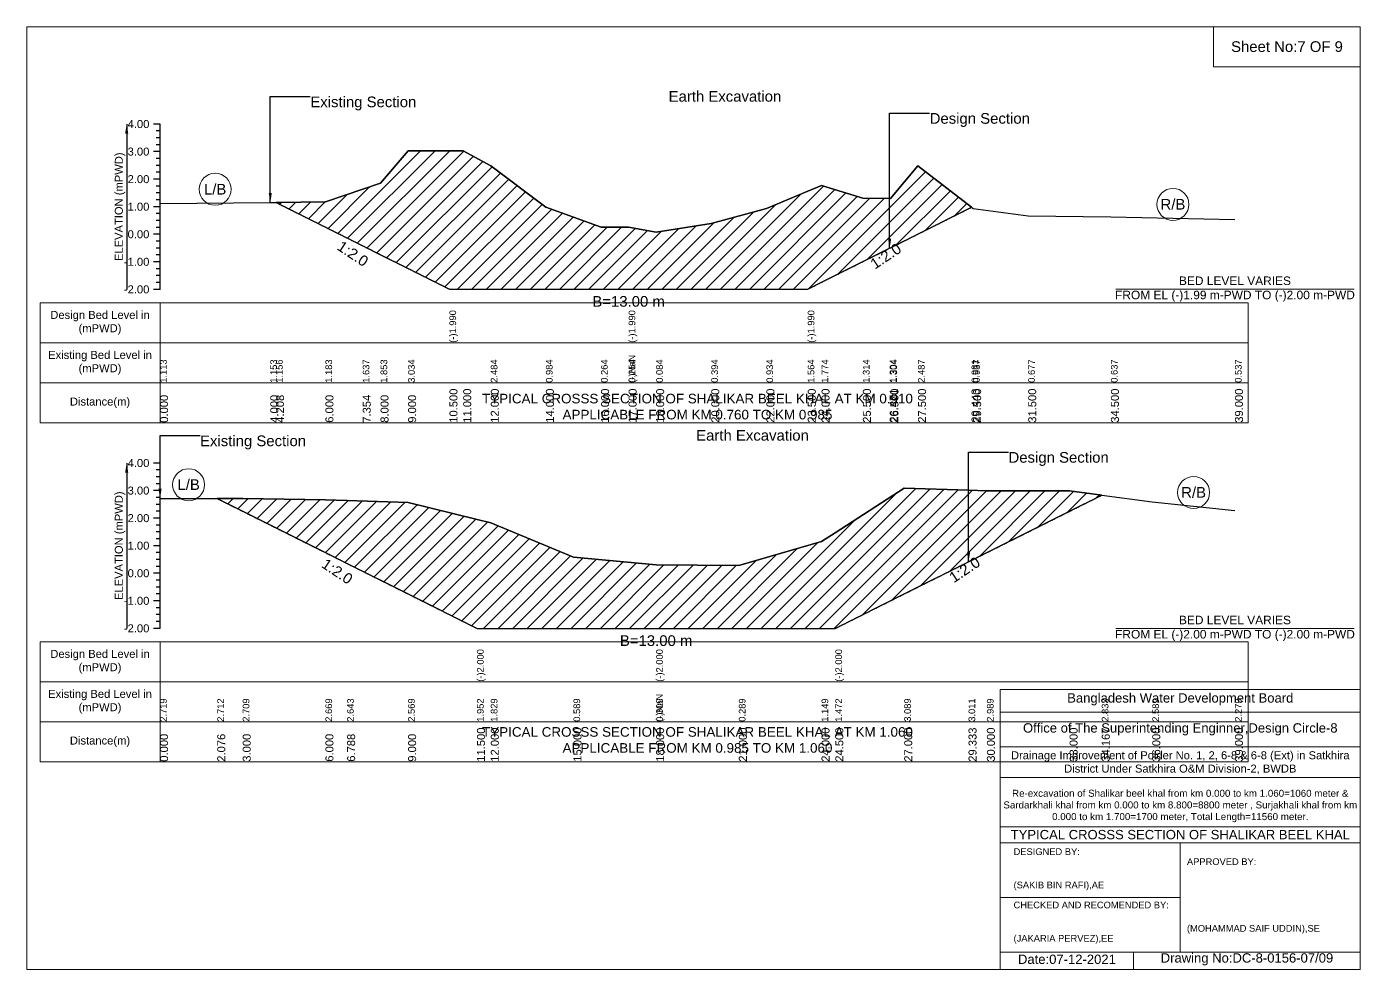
# Model space of a CAD drawing. Header units: inches. Extents: x 93000 to 506000, y -4242 to 0.
# Drawn here: x 390000 to 396000, y -4242 to 0 of the extents above; entities that cross this region are included whole.
import ezdxf

# ---------------------------------------------------------------- set-up
doc = ezdxf.new("R2010")
doc.units = ezdxf.units.IN
doc.header["$LTSCALE"] = 7
doc.header["$MEASUREMENT"] = 0
doc.linetypes.add('DASHED', pattern=[0.75, 0.5, -0.25])
for name, color, linetype, lineweight in [('Cross section Data Border', 7, 'Continuous', 9), ('Cross Section Labels', 7, 'Continuous', 9), ('Design_Bed_Level for Xsection', 7, 'DASHED', 25), ('Existing_Bed_Level for Xsection', 7, 'Continuous', 25), ('Long Section Labels', 7, 'Continuous', 9)]:
    doc.layers.add(name, color=color, linetype=linetype, lineweight=lineweight)
doc.styles.get("Standard").update_dxf_attribs({"font": 'arial.ttf'})
doc.dimstyles.get("Standard").update_dxf_attribs({"dimtxt": 0.18, "dimasz": 0.18, "dimexe": 0.18, "dimexo": 0.0625, "dimgap": 0.09, "dimtad": 0, "dimtih": 1, "dimtoh": 1, "dimdec": 4, "dimzin": 0, "dimdsep": 46, "dimtxsty": 'Standard', "dimcen": 0.09, "dimadec": 0, "dimazin": 0, "dimtfac": 1, "dimtdec": 4, "dimtofl": 0, "dimtmove": 0, "dimatfit": 3, "dimfxl": 1, "dimtolj": 1, "dimtzin": 0, "dimarcsym": 0})

msp = doc.modelspace()

# ---------------------------------------------------------------- hatches: boundary and pattern name
at = {"layer": 'Existing_Bed_Level for Xsection'}
h = msp.add_hatch(dxfattribs=at)
h.set_pattern_fill('ANSI31', color=256, scale=372, style=0)
h.paths.add_polyline_path([(391121.8, -791.1), (391344, -902.2), (391511.9, -986.1), (391592, -1026.2), (391716, -1088.2), (391902, -1181.2), (391964, -1181.2), (392088, -1181.2), (392336, -1181.2), (392584, -1181.2), (392708, -1181.2), (392832, -1181.2), (393080, -1181.2), (393328, -1181.2), (393514, -1181.2), (393576, -1150.2), (393762, -1057.2), (393882.5, -997), (393886, -995.2), (394010, -933.2), (394250.9, -812.7), (394010, -626), (393886, -772.7), (393882.5, -772.7), (393762, -771.5), (393576, -714.4), (393514, -740.5), (393328, -818.6), (393080, -885.6), (392832, -924), (392708, -902.9), (392584, -901.7), (392336, -812.4), (392088, -626.4), (391964, -558.2), (391902, -558.2), (391716, -558.2), (391592, -704.6), (391511.9, -731.5), (391344, -787.7)])
h = msp.add_hatch(dxfattribs=at)
h.set_pattern_fill('ANSI31', color=256, scale=372, style=0)
h.paths.add_polyline_path([(390857.4, -2123.5), (390972, -2180.8), (391344, -2366.8), (391441.7, -2415.7), (391716, -2552.8), (392026, -2707.8), (392088, -2707.8), (392460, -2707.8), (392832, -2707.8), (393204, -2707.8), (393576, -2707.8), (393638, -2707.8), (393948, -2552.8), (394237.3, -2408.2), (394320, -2366.8), (394692, -2180.8), (394836.7, -2108.5), (394692, -2089.2), (394320, -2089.2), (394237.3, -2086.4), (393948, -2076.8), (393638, -2277.3), (393576, -2317.4), (393204, -2424), (392832, -2421.5), (392460, -2386.8), (392088, -2233), (392026, -2217.7), (391716, -2141.3), (391441.7, -2132.1), (391344, -2128.9), (390972, -2123.9)])

# ---------------------------------------------------------------- linework, layer by layer
at = {"layer": 'Cross section Data Border'}
for points in [[(390000, 0), (396000, 0), (396000, -4242), (390000, -4242)], [(395340, 0), (396000, 0), (396000, -180), (395340, -180)], [(390060, -1242.4), (395496, -1242.4), (395496, -1782.4), (390060, -1782.4)], [(390060, -2767.8), (395496, -2767.8), (395496, -3307.8), (390060, -3307.8)]]:
    msp.add_lwpolyline(points, close=True, dxfattribs=at)
for points in [[(390600, -1242.4), (390600, -1782.4)], [(390060, -1422.4), (395496, -1422.4)], [(390060, -1602.4), (395496, -1602.4)], [(390600, -2767.8), (390600, -3307.8)], [(390060, -2947.8), (395496, -2947.8)], [(394380, -4242), (394380, -2982), (396000, -2982)], [(394380, -3084), (396000, -3084)], [(390060, -3127.8), (395496, -3127.8)], [(394380, -3240), (396000, -3240)], [(394380, -3378), (396000, -3378)], [(394380, -3600), (396000, -3600)], [(394380, -3672), (396000, -3672)], [(395190, -3672), (395190, -4164)], [(394380, -3918), (395190, -3918)], [(394380, -4164), (396000, -4164)], [(394980, -4164), (394980, -4242)]]:
    msp.add_lwpolyline(points, dxfattribs=at)
at = {"layer": 'Cross Section Labels'}
for points in [[(394900.2, -1181.2), (395971.8, -1181.2)], [(394900.2, -2707.8), (395971.8, -2707.8)]]:
    msp.add_lwpolyline(points, dxfattribs=at)
for centre in [(390848, -731.9), (395157, -799.6), (390728.7, -2061.1), (395250, -2096)]:
    msp.add_circle(centre, 72, dxfattribs=at)
at = {"layer": 'Design_Bed_Level for Xsection'}
for points in [[(391121.8, -791.1), (391511.9, -986.1), (391902, -1181.2), (392708, -1181.2), (393514, -1181.2), (393882.5, -997), (394250.9, -812.7)], [(390857.4, -2123.5), (391441.7, -2415.7), (392026, -2707.8), (392832, -2707.8), (393638, -2707.8), (394237.3, -2408.2), (394836.7, -2108.5)]]:
    msp.add_lwpolyline(points, dxfattribs=at)
at = {"layer": 'Existing_Bed_Level for Xsection'}
for points in [[(390600, -438.4), (390570, -438.4)], [(390600, -469.4), (390582, -469.4)], [(390600, -1182.4), (390600, -1058.4), (390600, -934.4), (390600, -810.4), (390600, -686.4), (390600, -562.4), (390600, -438.4)], [(390600, -500.4), (390582, -500.4)], [(390600, -531.4), (390582, -531.4)], [(390600, -562.4), (390570, -562.4)], [(390600, -593.4), (390582, -593.4)], [(390600, -796.4), (391096, -791.4), (391121.8, -791.1), (391344, -787.7), (391511.9, -731.5), (391592, -704.6), (391716, -558.2), (391902, -558.2), (391902, -558.2), (391964, -558.2), (392088, -626.4), (392336, -812.4), (392584, -901.7), (392708, -902.9), (392708, -902.9), (392832, -924), (393080, -885.6), (393328, -818.6), (393514, -740.5), (393514, -740.5), (393576, -714.4), (393762, -771.5), (393882.5, -772.7), (393886, -772.7), (394010, -626), (394250.9, -812.7), (394258, -818.2), (394506, -850.5), (394878, -855.4), (395436, -867.8)], [(390600, -624.4), (390582, -624.4)], [(390600, -655.4), (390582, -655.4)], [(390600, -686.4), (390570, -686.4)], [(390600, -717.4), (390582, -717.4)], [(390600, -748.4), (390582, -748.4)], [(390600, -779.4), (390582, -779.4)], [(390600, -810.4), (390570, -810.4)], [(390600, -841.4), (390582, -841.4)], [(390600, -872.4), (390582, -872.4)], [(390600, -934.4), (390570, -934.4)], [(390600, -903.4), (390582, -903.4)], [(390600, -965.4), (390582, -965.4)], [(390600, -996.4), (390582, -996.4)], [(390600, -1058.4), (390570, -1058.4)], [(390600, -1027.4), (390582, -1027.4)], [(390600, -1089.4), (390582, -1089.4)], [(390600, -1120.4), (390582, -1120.4)], [(390600, -1182.4), (390570, -1182.4)], [(390600, -1151.4), (390582, -1151.4)], [(390600, -1963.8), (390570, -1963.8)], [(390600, -2707.8), (390600, -2583.8), (390600, -2459.8), (390600, -2335.8), (390600, -2211.8), (390600, -2087.8), (390600, -1963.8)], [(390600, -1994.8), (390582, -1994.8)], [(390600, -2025.8), (390582, -2025.8)], [(390600, -2087.8), (390570, -2087.8)], [(390600, -2056.8), (390582, -2056.8)], [(390600, -2122.7), (390857.4, -2123.5), (390972, -2123.9), (391344, -2128.9), (391441.7, -2132.1), (391716, -2141.3), (392026, -2217.7), (392026, -2217.7), (392088, -2233), (392460, -2386.8), (392832, -2421.5), (392832, -2421.5), (393204, -2424), (393576, -2317.4), (393638, -2277.3), (393638, -2277.3), (393948, -2076.8), (394237.3, -2086.4), (394320, -2089.2), (394692, -2089.2), (394836.7, -2108.5), (395064, -2138.8), (395436, -2177.2)], [(390600, -2118.8), (390582, -2118.8)], [(390600, -2149.8), (390582, -2149.8)], [(390600, -2211.8), (390570, -2211.8)], [(390600, -2180.8), (390582, -2180.8)], [(390600, -2242.8), (390582, -2242.8)], [(390600, -2273.8), (390582, -2273.8)], [(390600, -2335.8), (390570, -2335.8)], [(390600, -2304.8), (390582, -2304.8)], [(390600, -2366.8), (390582, -2366.8)], [(390600, -2397.8), (390582, -2397.8)], [(390600, -2459.8), (390570, -2459.8)], [(390600, -2428.8), (390582, -2428.8)], [(390600, -2490.8), (390582, -2490.8)], [(390600, -2521.8), (390582, -2521.8)], [(390600, -2552.8), (390582, -2552.8)], [(390600, -2583.8), (390570, -2583.8)], [(390600, -2614.8), (390582, -2614.8)], [(390600, -2645.8), (390582, -2645.8)], [(390600, -2676.8), (390582, -2676.8)], [(390600, -2707.8), (390570, -2707.8)]]:
    msp.add_lwpolyline(points, dxfattribs=at)
for points in [[(391121.8, -791.1), (391121.8, -791.1), (391344, -902.2), (391511.9, -986.1), (391592, -1026.2), (391716, -1088.2), (391902, -1181.2), (391902, -1181.2), (391964, -1181.2), (392088, -1181.2), (392336, -1181.2), (392584, -1181.2), (392708, -1181.2), (392708, -1181.2), (392832, -1181.2), (393080, -1181.2), (393328, -1181.2), (393514, -1181.2), (393514, -1181.2), (393576, -1150.2), (393762, -1057.2), (393882.5, -997), (393886, -995.2), (394010, -933.2), (394250.9, -812.7), (394010, -626), (393886, -772.7), (393882.5, -772.7), (393762, -771.5), (393576, -714.4), (393514, -740.5), (393514, -740.5), (393328, -818.6), (393080, -885.6), (392832, -924), (392708, -902.9), (392708, -902.9), (392584, -901.7), (392336, -812.4), (392088, -626.4), (391964, -558.2), (391902, -558.2), (391902, -558.2), (391716, -558.2), (391592, -704.6), (391511.9, -731.5), (391344, -787.7), (391121.8, -791.1)], [(390857.4, -2123.5), (390972, -2180.8), (391344, -2366.8), (391441.7, -2415.7), (391716, -2552.8), (392026, -2707.8), (392026, -2707.8), (392088, -2707.8), (392460, -2707.8), (392832, -2707.8), (392832, -2707.8), (393204, -2707.8), (393576, -2707.8), (393638, -2707.8), (393638, -2707.8), (393948, -2552.8), (394237.3, -2408.2), (394320, -2366.8), (394692, -2180.8), (394836.7, -2108.5), (394836.7, -2108.5), (394836.7, -2108.5), (394692, -2089.2), (394320, -2089.2), (394237.3, -2086.4), (393948, -2076.8), (393638, -2277.3), (393638, -2277.3), (393576, -2317.4), (393204, -2424), (392832, -2421.5), (392832, -2421.5), (392460, -2386.8), (392088, -2233), (392026, -2217.7), (392026, -2217.7), (391716, -2141.3), (391441.7, -2132.1), (391344, -2128.9), (390972, -2123.9)]]:
    msp.add_lwpolyline(points, close=True, dxfattribs=at)

# ---------------------------------------------------------------- texts
at = {"layer": 'Cross section Data Border', "attachment_point": 5}
for s, insert, char_height in [('Sheet No:7 OF 9', (395670, -90), 48), ('Bangladesh Water Development Board', (395190, -3027), 42), ('Office of The Superintending Enginner,Design Circle-8', (395190, -3162), 42)]:
    msp.add_mtext(s, dxfattribs=dict(at, insert=insert, char_height=char_height))
at = {"layer": 'Cross section Data Border'}
for s, insert, char_height, width, attachment_point in [('Design Bed Level in (mPWD)', (390330, -1332.4), 36, 480, 5), ('Existing Bed Level in (mPWD)', (390330, -1512.4), 36, 480, 5), ('Distance(m)', (390330, -1692.4), 36, 480, 5), ('Design Bed Level in (mPWD)', (390330, -2857.8), 36, 480, 5), ('Existing Bed Level in (mPWD)', (390330, -3037.8), 36, 480, 5), ('Distance(m)', (390330, -3217.8), 36, 480, 5), ('Drainage Improvement of Polder No. 1, 2, 6-8 & 6-8 (Ext) in Satkhira District Under Satkhira O&M Division-2, BWDB', (395190, -3312), 36, 1680, 5), ('Re-excavation of Shalikar beel khal from km 0.000 to km 1.060=1060 meter & Sardarkhali khal from km 0.000 to km 8.800=8800 meter , Surjakhali khal from km 0.000 to km 1.700=1700 meter, Total Length=11560 meter.', (395190, -3507), 31.4683, 1620, 5), ('TYPICAL CROSSS SECTION OF SHALIKAR BEEL KHAL', (395190, -3636), 42, 1680, 5), ('DESIGNED BY:^J^J^J(SAKIB BIN RAFI),AE', (394440, -3792), 30, 840, 4), ('APPROVED BY:^J^J^J^J^J^J(MOHAMMAD SAIF UDDIN),SE', (395220, -3912), 30, 840, 4), ('CHECKED AND RECOMENDED BY:^J^J^J(JAKARIA PERVEZ),EE', (394440, -4032), 30, 840, 4), ('Date:07-12-2021', (394680, -4197), 42, 840, 5), ('Drawing No:DC-8-0156-07/09', (395490, -4197), 42, 1320, 5)]:
    msp.add_mtext(s, dxfattribs=dict(at, insert=insert, char_height=char_height, width=width, attachment_point=attachment_point))
at = {"layer": 'Cross Section Labels'}
for s, insert, char_height, attachment_point in [('Earth Excavation', (392888, -289.6), 48, 1), ('Existing Section', (391276, -314.4), 48, 1), ('Design Section', (394062.5, -388.8), 48, 1), ('L/B', (390848, -731.9), 48, 5), ('R/B', (395157, -799.6), 48, 5), ('BED LEVEL VARIES ^JFROM EL (-)1.99 m-PWD TO (-)2.00 m-PWD', (395436, -1181.2), 38.4, 5), ('B=13.00 m', (392708, -1212.2), 48, 2), ('TYPICAL CROSSS SECTION OF SHALIKAR BEEL KHAL AT KM 0.910^JAPPLICABLE FROM KM 0.760 TO KM 0.985', (393018, -1710), 43.2, 5), ('Existing Section', (390780, -1839.8), 48, 1), ('Earth Excavation', (393012, -1815), 48, 1), ('Design Section', (394417.3, -1914.2), 48, 1), ('L/B', (390728.7, -2061.1), 48, 5), ('R/B', (395250, -2096), 48, 5), ('BED LEVEL VARIES ^JFROM EL (-)2.00 m-PWD TO (-)2.00 m-PWD', (395436, -2707.8), 38.4, 5), ('B=13.00 m', (392832, -2738.8), 48, 2), ('TYPICAL CROSSS SECTION OF SHALIKAR BEEL KHAL AT KM 1.060^JAPPLICABLE FROM KM 0.985 TO KM 1.060', (393018, -3210), 43.2, 5)]:
    msp.add_mtext(s, dxfattribs=dict(at, insert=insert, char_height=char_height, attachment_point=attachment_point))
at = {"layer": 'Cross Section Labels', "char_height": 48, "attachment_point": 2}
for insert, rotation in [((391480.9, -1001.6), 326.30993), ((393851.5, -1012.5), 33.69007), ((391410.7, -2431.2), 326.30993), ((394206.3, -2423.7), 33.69007)]:
    msp.add_mtext('1:2.0', dxfattribs=dict(at, insert=insert, rotation=rotation))
at = {"layer": 'Existing_Bed_Level for Xsection', "char_height": 36, "attachment_point": 6}
for s, insert in [('4.00', (390552, -438.4)), ('3.00', (390552, -562.4)), ('2.00', (390552, -686.4)), ('1.00', (390552, -810.4)), ('0.00', (390552, -934.4)), ('-1.00', (390552, -1058.4)), ('-2.00', (390552, -1182.4)), ('4.00', (390552, -1963.8)), ('3.00', (390552, -2087.8)), ('2.00', (390552, -2211.8)), ('1.00', (390552, -2335.8)), ('0.00', (390552, -2459.8)), ('-1.00', (390552, -2583.8)), ('-2.00', (390552, -2707.8))]:
    msp.add_mtext(s, dxfattribs=dict(at, insert=insert))
at = {"layer": 'Existing_Bed_Level for Xsection', "char_height": 36, "attachment_point": 5, "rotation": 90}
for insert in [(390420, -810.4), (390420, -2335.8)]:
    msp.add_mtext('ELEVATION (mPWD)', dxfattribs=dict(at, insert=insert))
at = {"layer": 'Long Section Labels', "attachment_point": 1, "rotation": 90}
for s, insert, char_height in [('(-)1.990', (391902, -1422.4), 30), ('(-)1.990', (392708, -1422.4), 30), ('(-)1.990', (393514, -1422.4), 30), ('1.113', (390600, -1602.4), 30), ('1.153', (391096, -1602.4), 30), ('1.156', (391121.8, -1602.4), 30), ('1.183', (391344, -1602.4), 30), ('1.637', (391511.9, -1602.4), 30), ('1.853', (391592, -1602.4), 30), ('3.034', (391716, -1602.4), 30), ('3.034', (391716, -1602.4), 30), ('3.034', (391716, -1602.4), 30), ('3.034', (391716, -1602.4), 30), ('3.034', (391716, -1602.4), 30), ('2.484', (392088, -1602.4), 30), ('0.984', (392336, -1602.4), 30), ('0.264', (392584, -1602.4), 30), ('(-)NaN', (392708, -1602.4), 30), ('(-)NaN', (392708, -1602.4), 30), ('0.254', (392708, -1602.4), 30), ('0.254', (392708, -1602.4), 30), ('0.084', (392832, -1602.4), 30), ('0.394', (393080, -1602.4), 30), ('0.934', (393328, -1602.4), 30), ('1.564', (393514, -1602.4), 30), ('1.564', (393514, -1602.4), 30), ('1.774', (393576, -1602.4), 30), ('1.314', (393762, -1602.4), 30), ('1.304', (393882.5, -1602.4), 30), ('1.304', (393886, -1602.4), 30), ('2.487', (394010, -1602.4), 30), ('0.981', (394250.9, -1602.4), 30), ('0.937', (394258, -1602.4), 30), ('0.677', (394506, -1602.4), 30), ('0.637', (394878, -1602.4), 30), ('0.537', (395436, -1602.4), 30), ('0.000', (390600, -1782.4), 36), ('4.000', (391096, -1782.4), 36), ('4.208', (391121.8, -1782.4), 36), ('6.000', (391344, -1782.4), 36), ('7.354', (391511.9, -1782.4), 36), ('8.000', (391592, -1782.4), 36), ('9.000', (391716, -1782.4), 36), ('10.500', (391902, -1782.4), 36), ('10.500', (391902, -1782.4), 36), ('10.500', (391902, -1782.4), 36), ('11.000', (391964, -1782.4), 36), ('12.000', (392088, -1782.4), 36), ('14.000', (392336, -1782.4), 36), ('16.000', (392584, -1782.4), 36), ('17.000', (392708, -1782.4), 36), ('17.000', (392708, -1782.4), 36), ('17.000', (392708, -1782.4), 36), ('18.000', (392832, -1782.4), 36), ('20.000', (393080, -1782.4), 36), ('22.000', (393328, -1782.4), 36), ('23.500', (393514, -1782.4), 36), ('23.500', (393514, -1782.4), 36), ('23.500', (393514, -1782.4), 36), ('24.000', (393576, -1782.4), 36), ('25.500', (393762, -1782.4), 36), ('26.471', (393882.5, -1782.4), 36), ('26.500', (393886, -1782.4), 36), ('27.500', (394010, -1782.4), 36), ('29.443', (394250.9, -1782.4), 36), ('29.500', (394258, -1782.4), 36), ('31.500', (394506, -1782.4), 36), ('34.500', (394878, -1782.4), 36), ('39.000', (395436, -1782.4), 36), ('(-)2.000', (392026, -2947.8), 30), ('(-)2.000', (392832, -2947.8), 30), ('(-)2.000', (393638, -2947.8), 30), ('2.719', (390600, -3127.8), 30), ('2.712', (390857.4, -3127.8), 30), ('2.709', (390972, -3127.8), 30), ('2.669', (391344, -3127.8), 30), ('2.643', (391441.7, -3127.8), 30), ('2.569', (391716, -3127.8), 30), ('1.952', (392026, -3127.8), 30), ('1.952', (392026, -3127.8), 30), ('1.952', (392026, -3127.8), 30), ('1.829', (392088, -3127.8), 30), ('0.589', (392460, -3127.8), 30), ('(-)NaN', (392832, -3127.8), 30), ('0.309', (392832, -3127.8), 30), ('0.309', (392832, -3127.8), 30), ('0.289', (393204, -3127.8), 30), ('1.149', (393576, -3127.8), 30), ('1.472', (393638, -3127.8), 30), ('1.472', (393638, -3127.8), 30), ('1.472', (393638, -3127.8), 30), ('3.089', (393948, -3127.8), 30), ('3.011', (394237.3, -3127.8), 30), ('2.989', (394320, -3127.8), 30), ('2.989', (394320, -3127.8), 30), ('2.833', (394836.7, -3127.8), 30), ('2.589', (395064, -3127.8), 30), ('2.279', (395436, -3127.8), 30), ('11.500', (392026, -3307.8), 36), ('11.500', (392026, -3307.8), 36), ('11.500', (392026, -3307.8), 36), ('12.000', (392088, -3307.8), 36), ('15.000', (392460, -3307.8), 36), ('18.000', (392832, -3307.8), 36), ('18.000', (392832, -3307.8), 36), ('18.000', (392832, -3307.8), 36), ('21.000', (393204, -3307.8), 36), ('24.000', (393576, -3307.8), 36), ('24.500', (393638, -3307.8), 36), ('24.500', (393638, -3307.8), 36), ('24.500', (393638, -3307.8), 36), ('27.000', (393948, -3307.8), 36), ('29.333', (394237.3, -3307.8), 36), ('30.000', (394320, -3307.8), 36), ('33.000', (394692, -3307.8), 36), ('34.167', (394836.7, -3307.8), 36), ('36.000', (395064, -3307.8), 36), ('39.000', (395436, -3307.8), 36), ('0.000', (390600, -3307.8), 36), ('2.076', (390857.4, -3307.8), 36), ('3.000', (390972, -3307.8), 36), ('6.000', (391344, -3307.8), 36), ('6.788', (391441.7, -3307.8), 36), ('9.000', (391716, -3307.8), 36)]:
    msp.add_mtext(s, dxfattribs=dict(at, insert=insert, char_height=char_height))

# ---------------------------------------------------------------- leaders
at = {"layer": 'Cross Section Labels', "annotation_type": 0, "has_hookline": 1, "hookline_direction": 0}
for points, text_width in [([(391096, -791.4), (391096, -314.4), (391275.9, -314.4)], 467.2), ([(393882.5, -997), (393882.5, -388.8), (394062.4, -388.8)], 441.2), ([(390600, -2122.7), (390600, -1839.8), (390779.9, -1839.8)], 467.2), ([(394237.3, -2408.2), (394237.3, -1914.2), (394417.3, -1914.2)], 441.2)]:
    msp.add_leader(points, dimstyle='Standard', override={"dimasz": 43.2}, dxfattribs=dict(at, text_width=text_width))
at = {"layer": 'Existing_Bed_Level for Xsection'}
for points in [[(390450, -438.4), (390450, -1182.4)], [(390450, -1963.8), (390450, -2707.8)]]:
    msp.add_leader(points, dimstyle='Standard', override={"dimasz": 43.2}, dxfattribs=at)

doc.saveas('drawing.dxf')
